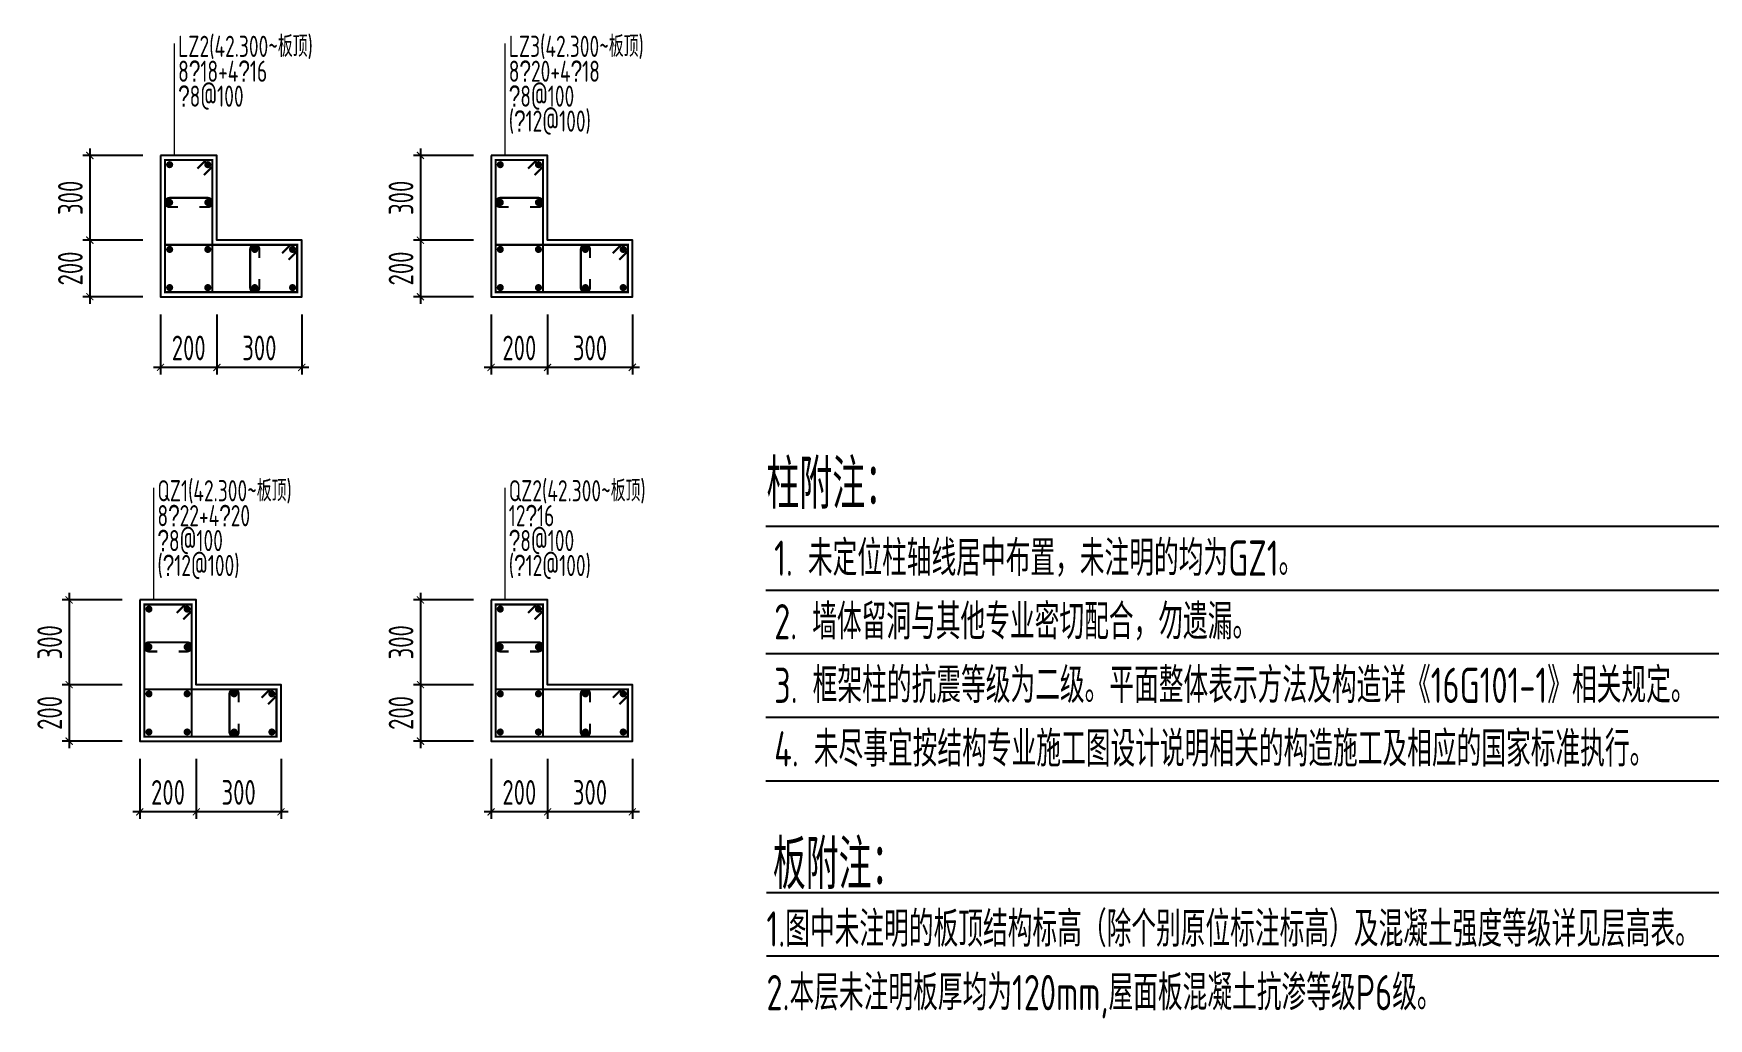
# Model space of a CAD drawing. Header units: millimetres. Extents: x -202076 to 1082610, y -439651 to 179350.
# Drawn here: x 381529 to 405242, y -405347 to -391403 of the extents above; entities that cross this region are included whole.
import ezdxf
from ezdxf.enums import TextEntityAlignment as Align

# ---------------------------------------------------------------- set-up
doc = ezdxf.new("R2010")
doc.units = ezdxf.units.MM
doc.header["$LTSCALE"] = 1000
for name, color, linetype in [('COLU_DE', 7, 'Continuous'), ('COLU_DE_DIM', 3, 'Continuous'), ('COLU_DE_REIN', 1, 'Continuous'), ('TEXT', 7, 'Continuous'), ('表格', 7, 'Continuous')]:
    doc.layers.add(name, color=color, linetype=linetype)
doc.layers.add('柱标注引线', color=2, linetype='Continuous', lineweight=18)
doc.layers.add('柱集中标注', color=2, linetype='Continuous', lineweight=18)
doc.styles.add('_ROS', font='ros.shx', dxfattribs={"width": 0.6, "bigfont": 'JD.SHX'})
doc.styles.add('TSSD_Dimension', font='tssdeng.shx', dxfattribs={"width": 0.7, "bigfont": 'hztxt.shx'})
doc.styles.add('TSSD_Rein', font='tssdeng.shx', dxfattribs={"width": 0.7, "bigfont": 'hztxt.shx'})
doc.dimstyles.new('TSSD_25_100', dxfattribs={"dimtxt": 350, "dimasz": 100, "dimexe": 100, "dimexo": 250, "dimgap": 100, "dimtad": 1, "dimdec": 0, "dimlfac": 0.25, "dimzin": 0, "dimdsep": 46, "dimtxsty": 'TSSD_Dimension', "dimblk": 'ARCHTICK', "dimblk1": 'ARCHTICK', "dimblk2": 'ARCHTICK', "dimcen": 0, "dimdle": 100, "dimclrt": 7, "dimadec": 0, "dimazin": 0, "dimtfac": 1, "dimtdec": 0, "dimtix": 1, "dimtmove": 2, "dimatfit": 3, "dimfxl": 1, "dimtolj": 1, "dimtzin": 0, "dimarcsym": 0})

# ---------------------------------------------------------------- blocks, each defined once
blk = doc.blocks.new('_ARCHTICK')
at = {"color": 0, "linetype": 'ByBlock', "const_width": 0.15}
blk.add_lwpolyline([(-0.5, -0.5), (0.5, 0.5)], dxfattribs=at)
blk = doc.blocks.new('*D3528')
at = {"layer": 'COLU_DE_DIM', "color": 0, "lineweight": -2, "transparency": 16777216}
for p, q in [((387757, -394329), (386907, -394329)), ((387007, -394229), (387007, -395229)), ((387757, -395129), (386907, -395129))]:
    blk.add_line(p, q, dxfattribs=at)
at = {"layer": 'Defpoints', "color": 0, "transparency": 16777216}
for p in [(388007, -394329), (387007, -395129), (388007, -395129)]:
    blk.add_point(p, dxfattribs=at)
at = {"layer": 'COLU_DE_DIM', "color": 0, "lineweight": -2, "transparency": 16777216, "xscale": 100, "yscale": 100, "zscale": 100}
for p, rotation in [((387007, -394329), 90), ((387007, -395129), 270)]:
    blk.add_blockref('_ARCHTICK', p, dxfattribs=dict(at, rotation=rotation))
at = {"layer": 'COLU_DE_DIM', "color": 7, "transparency": 16777216, "insert": (386732, -394729), "char_height": 350, "attachment_point": 5, "rotation": 90, "style": 'TSSD_Dimension'}
blk.add_mtext('\\A1;200', dxfattribs=at)
blk = doc.blocks.new('*D3529')
at = {"layer": 'COLU_DE_DIM', "color": 0, "lineweight": -2, "transparency": 16777216}
for p, q in [((384126, -395379), (384126, -396229)), ((385326, -395379), (385326, -396229)), ((385426, -396129), (384026, -396129))]:
    blk.add_line(p, q, dxfattribs=at)
at = {"layer": 'Defpoints', "color": 0, "transparency": 16777216}
for p in [(384126, -395129), (385326, -395129), (384126, -396129)]:
    blk.add_point(p, dxfattribs=at)
at = {"layer": 'COLU_DE_DIM', "color": 0, "lineweight": -2, "transparency": 16777216, "xscale": 100, "yscale": 100, "zscale": 100, "rotation": 180}
blk.add_blockref('_ARCHTICK', (384126, -396129), dxfattribs=at)
at = {"layer": 'COLU_DE_DIM', "color": 0, "lineweight": -2, "transparency": 16777216, "xscale": 100, "yscale": 100, "zscale": 100}
blk.add_blockref('_ARCHTICK', (385326, -396129), dxfattribs=at)
at = {"layer": 'COLU_DE_DIM', "color": 7, "transparency": 16777216, "insert": (384726, -395854), "char_height": 350, "attachment_point": 5, "style": 'TSSD_Dimension'}
blk.add_mtext('\\A1;300', dxfattribs=at)
blk = doc.blocks.new('*D3530')
at = {"layer": 'COLU_DE_DIM', "color": 0, "lineweight": -2, "transparency": 16777216}
for p, q in [((383326, -395379), (383326, -396229)), ((384126, -395379), (384126, -396229)), ((384226, -396129), (383226, -396129))]:
    blk.add_line(p, q, dxfattribs=at)
at = {"layer": 'Defpoints', "color": 0, "transparency": 16777216}
for p in [(383326, -395129), (384126, -395129), (383326, -396129)]:
    blk.add_point(p, dxfattribs=at)
at = {"layer": 'COLU_DE_DIM', "color": 0, "lineweight": -2, "transparency": 16777216, "xscale": 100, "yscale": 100, "zscale": 100, "rotation": 180}
blk.add_blockref('_ARCHTICK', (383326, -396129), dxfattribs=at)
at = {"layer": 'COLU_DE_DIM', "color": 0, "lineweight": -2, "transparency": 16777216, "xscale": 100, "yscale": 100, "zscale": 100}
blk.add_blockref('_ARCHTICK', (384126, -396129), dxfattribs=at)
at = {"layer": 'COLU_DE_DIM', "color": 7, "transparency": 16777216, "insert": (383726, -395854), "char_height": 350, "attachment_point": 5, "style": 'TSSD_Dimension'}
blk.add_mtext('\\A1;200', dxfattribs=at)
blk = doc.blocks.new('*D3531')
at = {"layer": 'COLU_DE_DIM', "color": 0, "lineweight": -2, "transparency": 16777216}
for p, q in [((387757, -393129), (386907, -393129)), ((387007, -393029), (387007, -394429)), ((387757, -394329), (386907, -394329))]:
    blk.add_line(p, q, dxfattribs=at)
at = {"layer": 'Defpoints', "color": 0, "transparency": 16777216}
for p in [(388007, -393129), (387007, -394329), (388007, -394329)]:
    blk.add_point(p, dxfattribs=at)
at = {"layer": 'COLU_DE_DIM', "color": 0, "lineweight": -2, "transparency": 16777216, "xscale": 100, "yscale": 100, "zscale": 100}
for p, rotation in [((387007, -393129), 90), ((387007, -394329), 270)]:
    blk.add_blockref('_ARCHTICK', p, dxfattribs=dict(at, rotation=rotation))
at = {"layer": 'COLU_DE_DIM', "color": 7, "transparency": 16777216, "insert": (386732, -393729), "char_height": 350, "attachment_point": 5, "rotation": 90, "style": 'TSSD_Dimension'}
blk.add_mtext('\\A1;300', dxfattribs=at)
blk = doc.blocks.new('*D3532')
at = {"layer": 'COLU_DE_DIM', "color": 0, "lineweight": -2, "transparency": 16777216}
for p, q in [((383076, -394329), (382226, -394329)), ((382326, -394229), (382326, -395229)), ((383076, -395129), (382226, -395129))]:
    blk.add_line(p, q, dxfattribs=at)
at = {"layer": 'Defpoints', "color": 0, "transparency": 16777216}
for p in [(383326, -394329), (382326, -395129), (383326, -395129)]:
    blk.add_point(p, dxfattribs=at)
at = {"layer": 'COLU_DE_DIM', "color": 0, "lineweight": -2, "transparency": 16777216, "xscale": 100, "yscale": 100, "zscale": 100}
for p, rotation in [((382326, -394329), 90), ((382326, -395129), 270)]:
    blk.add_blockref('_ARCHTICK', p, dxfattribs=dict(at, rotation=rotation))
at = {"layer": 'COLU_DE_DIM', "color": 7, "transparency": 16777216, "insert": (382051, -394729), "char_height": 350, "attachment_point": 5, "rotation": 90, "style": 'TSSD_Dimension'}
blk.add_mtext('\\A1;200', dxfattribs=at)
blk = doc.blocks.new('*D3533')
at = {"layer": 'COLU_DE_DIM', "color": 0, "lineweight": -2, "transparency": 16777216}
for p, q in [((388807, -395379), (388807, -396229)), ((390007, -395379), (390007, -396229)), ((390107, -396129), (388707, -396129))]:
    blk.add_line(p, q, dxfattribs=at)
at = {"layer": 'Defpoints', "color": 0, "transparency": 16777216}
for p in [(388807, -395129), (390007, -395129), (388807, -396129)]:
    blk.add_point(p, dxfattribs=at)
at = {"layer": 'COLU_DE_DIM', "color": 0, "lineweight": -2, "transparency": 16777216, "xscale": 100, "yscale": 100, "zscale": 100, "rotation": 180}
blk.add_blockref('_ARCHTICK', (388807, -396129), dxfattribs=at)
at = {"layer": 'COLU_DE_DIM', "color": 0, "lineweight": -2, "transparency": 16777216, "xscale": 100, "yscale": 100, "zscale": 100}
blk.add_blockref('_ARCHTICK', (390007, -396129), dxfattribs=at)
at = {"layer": 'COLU_DE_DIM', "color": 7, "transparency": 16777216, "insert": (389407, -395854), "char_height": 350, "attachment_point": 5, "style": 'TSSD_Dimension'}
blk.add_mtext('\\A1;300', dxfattribs=at)
blk = doc.blocks.new('*D3534')
at = {"layer": 'COLU_DE_DIM', "color": 0, "lineweight": -2, "transparency": 16777216}
for p, q in [((388007, -395379), (388007, -396229)), ((388807, -395379), (388807, -396229)), ((388907, -396129), (387907, -396129))]:
    blk.add_line(p, q, dxfattribs=at)
at = {"layer": 'Defpoints', "color": 0, "transparency": 16777216}
for p in [(388007, -395129), (388807, -395129), (388007, -396129)]:
    blk.add_point(p, dxfattribs=at)
at = {"layer": 'COLU_DE_DIM', "color": 0, "lineweight": -2, "transparency": 16777216, "xscale": 100, "yscale": 100, "zscale": 100, "rotation": 180}
blk.add_blockref('_ARCHTICK', (388007, -396129), dxfattribs=at)
at = {"layer": 'COLU_DE_DIM', "color": 0, "lineweight": -2, "transparency": 16777216, "xscale": 100, "yscale": 100, "zscale": 100}
blk.add_blockref('_ARCHTICK', (388807, -396129), dxfattribs=at)
at = {"layer": 'COLU_DE_DIM', "color": 7, "transparency": 16777216, "insert": (388407, -395854), "char_height": 350, "attachment_point": 5, "style": 'TSSD_Dimension'}
blk.add_mtext('\\A1;200', dxfattribs=at)
blk = doc.blocks.new('*D3535')
at = {"layer": 'COLU_DE_DIM', "color": 0, "lineweight": -2, "transparency": 16777216}
for p, q in [((383076, -393129), (382226, -393129)), ((382326, -393029), (382326, -394429)), ((383076, -394329), (382226, -394329))]:
    blk.add_line(p, q, dxfattribs=at)
at = {"layer": 'Defpoints', "color": 0, "transparency": 16777216}
for p in [(383326, -393129), (382326, -394329), (383326, -394329)]:
    blk.add_point(p, dxfattribs=at)
at = {"layer": 'COLU_DE_DIM', "color": 0, "lineweight": -2, "transparency": 16777216, "xscale": 100, "yscale": 100, "zscale": 100}
for p, rotation in [((382326, -393129), 90), ((382326, -394329), 270)]:
    blk.add_blockref('_ARCHTICK', p, dxfattribs=dict(at, rotation=rotation))
at = {"layer": 'COLU_DE_DIM', "color": 7, "transparency": 16777216, "insert": (382051, -393729), "char_height": 350, "attachment_point": 5, "rotation": 90, "style": 'TSSD_Dimension'}
blk.add_mtext('\\A1;300', dxfattribs=at)
blk = doc.blocks.new('*D3536')
at = {"layer": 'COLU_DE_DIM', "color": 0, "lineweight": -2, "transparency": 16777216}
for p, q in [((382033, -400521), (382033, -401521)), ((382783, -400621), (381933, -400621)), ((382783, -401421), (381933, -401421))]:
    blk.add_line(p, q, dxfattribs=at)
at = {"layer": 'Defpoints', "color": 0, "transparency": 16777216}
for p in [(383033, -400621), (382033, -401421), (383033, -401421)]:
    blk.add_point(p, dxfattribs=at)
at = {"layer": 'COLU_DE_DIM', "color": 0, "lineweight": -2, "transparency": 16777216, "xscale": 100, "yscale": 100, "zscale": 100}
for p, rotation in [((382033, -400621), 90), ((382033, -401421), 270)]:
    blk.add_blockref('_ARCHTICK', p, dxfattribs=dict(at, rotation=rotation))
at = {"layer": 'COLU_DE_DIM', "color": 7, "transparency": 16777216, "insert": (381758, -401021), "char_height": 350, "attachment_point": 5, "rotation": 90, "style": 'TSSD_Dimension'}
blk.add_mtext('\\A1;200', dxfattribs=at)
blk = doc.blocks.new('*D3537')
at = {"layer": 'COLU_DE_DIM', "color": 0, "lineweight": -2, "transparency": 16777216}
for p, q in [((383833, -401671), (383833, -402521)), ((385033, -401671), (385033, -402521)), ((385133, -402421), (383733, -402421))]:
    blk.add_line(p, q, dxfattribs=at)
at = {"layer": 'Defpoints', "color": 0, "transparency": 16777216}
for p in [(383833, -401421), (385033, -401421), (383833, -402421)]:
    blk.add_point(p, dxfattribs=at)
at = {"layer": 'COLU_DE_DIM', "color": 0, "lineweight": -2, "transparency": 16777216, "xscale": 100, "yscale": 100, "zscale": 100, "rotation": 180}
blk.add_blockref('_ARCHTICK', (383833, -402421), dxfattribs=at)
at = {"layer": 'COLU_DE_DIM', "color": 0, "lineweight": -2, "transparency": 16777216, "xscale": 100, "yscale": 100, "zscale": 100}
blk.add_blockref('_ARCHTICK', (385033, -402421), dxfattribs=at)
at = {"layer": 'COLU_DE_DIM', "color": 7, "transparency": 16777216, "insert": (384433, -402146), "char_height": 350, "attachment_point": 5, "style": 'TSSD_Dimension'}
blk.add_mtext('\\A1;300', dxfattribs=at)
blk = doc.blocks.new('*D3538')
at = {"layer": 'COLU_DE_DIM', "color": 0, "lineweight": -2, "transparency": 16777216}
for p, q in [((383033, -401671), (383033, -402521)), ((383833, -401671), (383833, -402521)), ((383933, -402421), (382933, -402421))]:
    blk.add_line(p, q, dxfattribs=at)
at = {"layer": 'Defpoints', "color": 0, "transparency": 16777216}
for p in [(383033, -401421), (383833, -401421), (383033, -402421)]:
    blk.add_point(p, dxfattribs=at)
at = {"layer": 'COLU_DE_DIM', "color": 0, "lineweight": -2, "transparency": 16777216, "xscale": 100, "yscale": 100, "zscale": 100, "rotation": 180}
blk.add_blockref('_ARCHTICK', (383033, -402421), dxfattribs=at)
at = {"layer": 'COLU_DE_DIM', "color": 0, "lineweight": -2, "transparency": 16777216, "xscale": 100, "yscale": 100, "zscale": 100}
blk.add_blockref('_ARCHTICK', (383833, -402421), dxfattribs=at)
at = {"layer": 'COLU_DE_DIM', "color": 7, "transparency": 16777216, "insert": (383433, -402146), "char_height": 350, "attachment_point": 5, "style": 'TSSD_Dimension'}
blk.add_mtext('\\A1;200', dxfattribs=at)
blk = doc.blocks.new('*D3539')
at = {"layer": 'COLU_DE_DIM', "color": 0, "lineweight": -2, "transparency": 16777216}
for p, q in [((382033, -399321), (382033, -400721)), ((382783, -399421), (381933, -399421)), ((382783, -400621), (381933, -400621))]:
    blk.add_line(p, q, dxfattribs=at)
at = {"layer": 'Defpoints', "color": 0, "transparency": 16777216}
for p in [(383033, -399421), (382033, -400621), (383033, -400621)]:
    blk.add_point(p, dxfattribs=at)
at = {"layer": 'COLU_DE_DIM', "color": 0, "lineweight": -2, "transparency": 16777216, "xscale": 100, "yscale": 100, "zscale": 100}
for p, rotation in [((382033, -399421), 90), ((382033, -400621), 270)]:
    blk.add_blockref('_ARCHTICK', p, dxfattribs=dict(at, rotation=rotation))
at = {"layer": 'COLU_DE_DIM', "color": 7, "transparency": 16777216, "insert": (381758, -400021), "char_height": 350, "attachment_point": 5, "rotation": 90, "style": 'TSSD_Dimension'}
blk.add_mtext('\\A1;300', dxfattribs=at)
blk = doc.blocks.new('*D3540')
at = {"layer": 'COLU_DE_DIM', "color": 0, "lineweight": -2, "transparency": 16777216}
for p, q in [((387007, -400521), (387007, -401521)), ((387757, -400621), (386907, -400621)), ((387757, -401421), (386907, -401421))]:
    blk.add_line(p, q, dxfattribs=at)
at = {"layer": 'Defpoints', "color": 0, "transparency": 16777216}
for p in [(388007, -400621), (387007, -401421), (388007, -401421)]:
    blk.add_point(p, dxfattribs=at)
at = {"layer": 'COLU_DE_DIM', "color": 0, "lineweight": -2, "transparency": 16777216, "xscale": 100, "yscale": 100, "zscale": 100}
for p, rotation in [((387007, -400621), 90), ((387007, -401421), 270)]:
    blk.add_blockref('_ARCHTICK', p, dxfattribs=dict(at, rotation=rotation))
at = {"layer": 'COLU_DE_DIM', "color": 7, "transparency": 16777216, "insert": (386732, -401021), "char_height": 350, "attachment_point": 5, "rotation": 90, "style": 'TSSD_Dimension'}
blk.add_mtext('\\A1;200', dxfattribs=at)
blk = doc.blocks.new('*D3541')
at = {"layer": 'COLU_DE_DIM', "color": 0, "lineweight": -2, "transparency": 16777216}
for p, q in [((388807, -401671), (388807, -402521)), ((390007, -401671), (390007, -402521)), ((390107, -402421), (388707, -402421))]:
    blk.add_line(p, q, dxfattribs=at)
at = {"layer": 'Defpoints', "color": 0, "transparency": 16777216}
for p in [(388807, -401421), (390007, -401421), (388807, -402421)]:
    blk.add_point(p, dxfattribs=at)
at = {"layer": 'COLU_DE_DIM', "color": 0, "lineweight": -2, "transparency": 16777216, "xscale": 100, "yscale": 100, "zscale": 100, "rotation": 180}
blk.add_blockref('_ARCHTICK', (388807, -402421), dxfattribs=at)
at = {"layer": 'COLU_DE_DIM', "color": 0, "lineweight": -2, "transparency": 16777216, "xscale": 100, "yscale": 100, "zscale": 100}
blk.add_blockref('_ARCHTICK', (390007, -402421), dxfattribs=at)
at = {"layer": 'COLU_DE_DIM', "color": 7, "transparency": 16777216, "insert": (389407, -402146), "char_height": 350, "attachment_point": 5, "style": 'TSSD_Dimension'}
blk.add_mtext('\\A1;300', dxfattribs=at)
blk = doc.blocks.new('*D3542')
at = {"layer": 'COLU_DE_DIM', "color": 0, "lineweight": -2, "transparency": 16777216}
for p, q in [((388007, -401671), (388007, -402521)), ((388807, -401671), (388807, -402521)), ((388907, -402421), (387907, -402421))]:
    blk.add_line(p, q, dxfattribs=at)
at = {"layer": 'Defpoints', "color": 0, "transparency": 16777216}
for p in [(388007, -401421), (388807, -401421), (388007, -402421)]:
    blk.add_point(p, dxfattribs=at)
at = {"layer": 'COLU_DE_DIM', "color": 0, "lineweight": -2, "transparency": 16777216, "xscale": 100, "yscale": 100, "zscale": 100, "rotation": 180}
blk.add_blockref('_ARCHTICK', (388007, -402421), dxfattribs=at)
at = {"layer": 'COLU_DE_DIM', "color": 0, "lineweight": -2, "transparency": 16777216, "xscale": 100, "yscale": 100, "zscale": 100}
blk.add_blockref('_ARCHTICK', (388807, -402421), dxfattribs=at)
at = {"layer": 'COLU_DE_DIM', "color": 7, "transparency": 16777216, "insert": (388407, -402146), "char_height": 350, "attachment_point": 5, "style": 'TSSD_Dimension'}
blk.add_mtext('\\A1;200', dxfattribs=at)
blk = doc.blocks.new('*D3543')
at = {"layer": 'COLU_DE_DIM', "color": 0, "lineweight": -2, "transparency": 16777216}
for p, q in [((387007, -399321), (387007, -400721)), ((387757, -399421), (386907, -399421)), ((387757, -400621), (386907, -400621))]:
    blk.add_line(p, q, dxfattribs=at)
at = {"layer": 'Defpoints', "color": 0, "transparency": 16777216}
for p in [(388007, -399421), (387007, -400621), (388007, -400621)]:
    blk.add_point(p, dxfattribs=at)
at = {"layer": 'COLU_DE_DIM', "color": 0, "lineweight": -2, "transparency": 16777216, "xscale": 100, "yscale": 100, "zscale": 100}
for p, rotation in [((387007, -399421), 90), ((387007, -400621), 270)]:
    blk.add_blockref('_ARCHTICK', p, dxfattribs=dict(at, rotation=rotation))
at = {"layer": 'COLU_DE_DIM', "color": 7, "transparency": 16777216, "insert": (386732, -400021), "char_height": 350, "attachment_point": 5, "rotation": 90, "style": 'TSSD_Dimension'}
blk.add_mtext('\\A1;300', dxfattribs=at)

msp = doc.modelspace()

# ---------------------------------------------------------------- linework, layer by layer
at = {"layer": 'COLU_DE'}
for points in [[(383326.1, -393129.4), (383326.1, -395129.4), (385326.1, -395129.4), (385326.1, -394329.4), (384126.1, -394329.4), (384126.1, -393129.4)], [(388007.1, -393129.4), (388007.1, -395129.4), (390007.1, -395129.4), (390007.1, -394329.4), (388807.1, -394329.4), (388807.1, -393129.4)], [(383033.2, -399420.9), (383033.2, -401420.9), (385033.2, -401420.9), (385033.2, -400620.9), (383833.2, -400620.9), (383833.2, -399420.9)], [(388007.1, -399420.9), (388007.1, -401420.9), (390007.1, -401420.9), (390007.1, -400620.9), (388807.1, -400620.9), (388807.1, -399420.9)]]:
    msp.add_lwpolyline(points, close=True, dxfattribs=at)
at = {"layer": 'COLU_DE_REIN', "const_width": 30}
for points in [[(384061.1, -393194.4), (384061.1, -395064.4), (383391.1, -395064.4), (383391.1, -393194.4)], [(388742.1, -393194.4), (388742.1, -395064.4), (388072.1, -395064.4), (388072.1, -393194.4)], [(385261.1, -394394.4), (383391.1, -394394.4), (383391.1, -395064.4), (385261.1, -395064.4)], [(389942.1, -394394.4), (388072.1, -394394.4), (388072.1, -395064.4), (389942.1, -395064.4)], [(383768.2, -399485.9), (383768.2, -401355.9), (383098.2, -401355.9), (383098.2, -399485.9)], [(388742.1, -399485.9), (388742.1, -401355.9), (388072.1, -401355.9), (388072.1, -399485.9)], [(384968.2, -400685.9), (383098.2, -400685.9), (383098.2, -401355.9), (384968.2, -401355.9)], [(389942.1, -400685.9), (388072.1, -400685.9), (388072.1, -401355.9), (389942.1, -401355.9)]]:
    msp.add_lwpolyline(points, close=True, dxfattribs=at)
at = {"layer": 'COLU_DE_REIN', "color": 3, "const_width": 50}
for points in [[(383431.1, -393259.4, 1), (383481.1, -393259.4, 1), (383431.1, -393259.4)], [(383971.1, -393259.4, 1), (384021.1, -393259.4, 1), (383971.1, -393259.4)], [(388112.1, -393259.4, 1), (388162.1, -393259.4, 1), (388112.1, -393259.4)], [(388652.1, -393259.4, 1), (388702.1, -393259.4, 1), (388652.1, -393259.4)], [(383431.1, -394459.4, 1), (383481.1, -394459.4, 1), (383431.1, -394459.4)], [(385171.1, -394459.4, 1), (385221.1, -394459.4, 1), (385171.1, -394459.4)], [(388112.1, -394459.4, 1), (388162.1, -394459.4, 1), (388112.1, -394459.4)], [(389852.1, -394459.4, 1), (389902.1, -394459.4, 1), (389852.1, -394459.4)], [(383431.1, -394999.4, 1), (383481.1, -394999.4, 1), (383431.1, -394999.4)], [(383971.1, -394999.4, 1), (384021.1, -394999.4, 1), (383971.1, -394999.4)], [(385171.1, -394999.4, 1), (385221.1, -394999.4, 1), (385171.1, -394999.4)], [(388112.1, -394999.4, 1), (388162.1, -394999.4, 1), (388112.1, -394999.4)], [(388652.1, -394999.4, 1), (388702.1, -394999.4, 1), (388652.1, -394999.4)], [(389852.1, -394999.4, 1), (389902.1, -394999.4, 1), (389852.1, -394999.4)], [(383138.2, -399550.9, 1), (383188.2, -399550.9, 1), (383138.2, -399550.9)], [(383678.2, -399550.9, 1), (383728.2, -399550.9, 1), (383678.2, -399550.9)], [(388112.1, -399550.9, 1), (388162.1, -399550.9, 1), (388112.1, -399550.9)], [(388652.1, -399550.9, 1), (388702.1, -399550.9, 1), (388652.1, -399550.9)], [(383138.2, -400750.9, 1), (383188.2, -400750.9, 1), (383138.2, -400750.9)], [(384878.2, -400750.9, 1), (384928.2, -400750.9, 1), (384878.2, -400750.9)], [(388112.1, -400750.9, 1), (388162.1, -400750.9, 1), (388112.1, -400750.9)], [(389852.1, -400750.9, 1), (389902.1, -400750.9, 1), (389852.1, -400750.9)], [(383138.2, -401290.9, 1), (383188.2, -401290.9, 1), (383138.2, -401290.9)], [(383678.2, -401290.9, 1), (383728.2, -401290.9, 1), (383678.2, -401290.9)], [(384878.2, -401290.9, 1), (384928.2, -401290.9, 1), (384878.2, -401290.9)], [(388112.1, -401290.9, 1), (388162.1, -401290.9, 1), (388112.1, -401290.9)], [(388652.1, -401290.9, 1), (388702.1, -401290.9, 1), (388652.1, -401290.9)], [(389852.1, -401290.9, 1), (389902.1, -401290.9, 1), (389852.1, -401290.9)]]:
    msp.add_lwpolyline(points, format="xyb", dxfattribs=at)
at = {"layer": 'COLU_DE_REIN', "const_width": 30}
for points in [[(383849.2, -393314.4), (383969.1, -393194.4)], [(384061.1, -393286.3), (383941.1, -393406.3)], [(388530.2, -393314.4), (388650.2, -393194.4)], [(388742.1, -393286.3), (388622.1, -393406.3)], [(385169.1, -394394.4), (385049.2, -394514.4)], [(385141.1, -394606.3), (385261.1, -394486.3)], [(389850.2, -394394.4), (389730.2, -394514.4)], [(389822.1, -394606.3), (389942.1, -394486.3)], [(383556.3, -399605.9), (383676.3, -399485.9)], [(383768.2, -399577.8), (383648.2, -399697.8)], [(388530.2, -399605.9), (388650.2, -399485.9)], [(388742.1, -399577.8), (388622.1, -399697.8)], [(384876.3, -400685.9), (384756.3, -400805.9)], [(384848.2, -400897.8), (384968.2, -400777.8)], [(389850.2, -400685.9), (389730.2, -400805.9)], [(389822.1, -400897.8), (389942.1, -400777.8)]]:
    msp.add_lwpolyline(points, dxfattribs=at)
for points in [[(383876.1, -393859.4), (383996.1, -393859.4, 1), (383996.1, -393729.4), (383456.1, -393729.4, 1), (383456.1, -393859.4), (383576.1, -393859.4)], [(388557.1, -393859.4), (388677.1, -393859.4, 1), (388677.1, -393729.4), (388137.1, -393729.4, 1), (388137.1, -393859.4), (388257.1, -393859.4)], [(384726.1, -394579.4), (384726.1, -394459.4, 1), (384596.1, -394459.4), (384596.1, -394999.4, 1), (384726.1, -394999.4), (384726.1, -394879.4)], [(389407.1, -394579.4), (389407.1, -394459.4, 1), (389277.1, -394459.4), (389277.1, -394999.4, 1), (389407.1, -394999.4), (389407.1, -394879.4)], [(383583.2, -400150.9), (383703.2, -400150.9, 1), (383703.2, -400020.9), (383163.2, -400020.9, 1), (383163.2, -400150.9), (383283.2, -400150.9)], [(388557.1, -400150.9), (388677.1, -400150.9, 1), (388677.1, -400020.9), (388137.1, -400020.9, 1), (388137.1, -400150.9), (388257.1, -400150.9)], [(384433.2, -400870.9), (384433.2, -400750.9, 1), (384303.2, -400750.9), (384303.2, -401290.9, 1), (384433.2, -401290.9), (384433.2, -401170.9)], [(389407.1, -400870.9), (389407.1, -400750.9, 1), (389277.1, -400750.9), (389277.1, -401290.9, 1), (389407.1, -401290.9), (389407.1, -401170.9)]]:
    msp.add_lwpolyline(points, format="xyb", dxfattribs=at)
at = {"layer": 'COLU_DE_REIN', "const_width": 50}
for points in [[(383431.1, -393794.4, 1), (383481.1, -393794.4, 1)], [(383971.1, -393794.4, 1), (384021.1, -393794.4, 1)], [(388112.1, -393794.4, 1), (388162.1, -393794.4, 1)], [(388652.1, -393794.4, 1), (388702.1, -393794.4, 1)], [(384636.1, -394459.4, 1), (384686.1, -394459.4, 1)], [(389317.1, -394459.4, 1), (389367.1, -394459.4, 1)], [(384636.1, -394999.4, 1), (384686.1, -394999.4, 1)], [(389317.1, -394999.4, 1), (389367.1, -394999.4, 1)], [(383138.2, -400085.9, 1), (383188.2, -400085.9, 1)], [(383678.2, -400085.9, 1), (383728.2, -400085.9, 1)], [(388112.1, -400085.9, 1), (388162.1, -400085.9, 1)], [(388652.1, -400085.9, 1), (388702.1, -400085.9, 1)], [(384343.2, -400750.9, 1), (384393.2, -400750.9, 1)], [(389317.1, -400750.9, 1), (389367.1, -400750.9, 1)], [(384343.2, -401290.9, 1), (384393.2, -401290.9, 1)], [(389317.1, -401290.9, 1), (389367.1, -401290.9, 1)]]:
    msp.add_lwpolyline(points, format="xyb", close=True, dxfattribs=at)
at = {"layer": 'COLU_DE_REIN', "color": 3, "const_width": 50}
for points in [[(383971.1, -394459.4, 1), (384021.1, -394459.4, 1)], [(388652.1, -394459.4, 1), (388702.1, -394459.4, 1)], [(383678.2, -400750.9, 1), (383728.2, -400750.9, 1)], [(388652.1, -400750.9, 1), (388702.1, -400750.9, 1)]]:
    msp.add_lwpolyline(points, format="xyb", close=True, dxfattribs=at)
at = {"layer": 'TEXT', "color": 251}
for p, q in [((407616.3, -403565.5), (391905.3, -403565.5)), ((407616.3, -404465.5), (391905.3, -404465.5))]:
    msp.add_line(p, q, dxfattribs=at)
at = {"layer": '柱标注引线'}
for p, q in [((383526.1, -393129.4), (383526.1, -391545)), ((388207.1, -393129.4), (388207.1, -391545)), ((383233.2, -399420.9), (383233.2, -397836.5)), ((388207.1, -399420.9), (388207.1, -397836.5))]:
    msp.add_line(p, q, dxfattribs=at)
at = {"layer": '表格', "color": 8}
for p, q in [((407616.3, -398381.8), (391896.9, -398381.8)), ((391896.9, -399281.8), (407616.3, -399281.8)), ((391896.9, -400181.8), (407616.3, -400181.8)), ((391896.9, -401081.8), (407616.3, -401081.8)), ((391896.9, -401981.8), (407616.3, -401981.8))]:
    msp.add_line(p, q, dxfattribs=at)

# ---------------------------------------------------------------- texts
at = {"layer": 'TEXT', "color": 3, "style": '_ROS', "width": 0.7}
msp.add_text('柱附注：', height=700, dxfattribs=at).set_placement((391905.3, -398131.8))
at = {"layer": 'TEXT', "color": 3, "style": 'TSSD_Rein', "width": 0.7}
for s, p in [('1. 未定位柱轴线居中布置，未注明的均为GZ1。', (392014.2, -399079.8)), ('2. 墙体留洞与其他专业密切配合，勿遗漏。', (392014.2, -399979.8)), ('3. 框架柱的抗震等级为二级。平面整体表示方法及构造详《16G101-1》相关规定。', (392014.2, -400879.8)), ('4. 未尽事宜按结构专业施工图设计说明相关的构造施工及相应的国家标准执行。', (392014.2, -401779.8)), ('1.图中未注明的板顶结构标高（除个别原位标注标高）及混凝土强度等级详见层高表。', (391905.3, -404330.1)), ('2.本层未注明板厚均为120mm,屋面板混凝土抗渗等级P6级。', (391905.3, -405230.1))]:
    msp.add_text(s, height=500, rotation=0, dxfattribs=at).set_placement(p)
at = {"layer": 'TEXT', "color": 3, "style": '_ROS', "width": 0.7}
msp.add_text('板附注：', height=700, dxfattribs=at).set_placement((391996.5, -403165.5), align=Align.MIDDLE_LEFT)
at = {"layer": '柱集中标注', "linetype": 'Continuous', "style": 'TSSD_Rein', "width": 0.7}
for s, p in [('LZ2(42.300~板顶)', (383576.1, -391823.9)), ('LZ3(42.300~板顶)', (388257.1, -391823.9)), ('8\ue53218+4\ue53216', (383576.1, -392176.7)), ('8\ue53220+4\ue53218', (388257.1, -392176.7)), ('\ue5328@100', (383576.1, -392529.4)), ('\ue5328@100', (388257.1, -392529.4)), ('(\ue53212@100)', (388257.1, -392882.2)), ('QZ1(42.300~板顶)', (383283.2, -398115.4)), ('QZ2(42.300~板顶)', (388257.1, -398115.4)), ('8\ue53222+4\ue53220', (383283.2, -398468.2)), ('12\ue53216', (388257.1, -398468.2)), ('\ue5328@100', (383283.2, -398820.9)), ('\ue5328@100', (388257.1, -398820.9)), ('(\ue53212@100)', (383283.2, -399173.7)), ('(\ue53212@100)', (388257.1, -399173.7))]:
    msp.add_text(s, height=300, dxfattribs=at).set_placement(p, align=Align.BOTTOM_LEFT)

# ---------------------------------------------------------------- dimensions: what is measured, and where the dimension line sits
at = {"layer": 'COLU_DE_DIM'}
for base, p1, p2, angle, picture, middle in [((382326.1, -394329.4), (383326.1, -393129.4), (383326.1, -394329.4), 270, '*D3535', (382051.1, -393729.4)), ((387007.1, -394329.4), (388007.1, -393129.4), (388007.1, -394329.4), 270, '*D3531', (386732.1, -393729.4)), ((382326.1, -395129.4), (383326.1, -394329.4), (383326.1, -395129.4), 270, '*D3532', (382051.1, -394729.4)), ((387007.1, -395129.4), (388007.1, -394329.4), (388007.1, -395129.4), 270, '*D3528', (386732.1, -394729.4)), ((383326.1, -396129.4), (384126.1, -395129.4), (383326.1, -395129.4), 180, '*D3530', (383726.1, -395854.4)), ((384126.1, -396129.4), (385326.1, -395129.4), (384126.1, -395129.4), 180, '*D3529', (384726.1, -395854.4)), ((388007.1, -396129.4), (388807.1, -395129.4), (388007.1, -395129.4), 180, '*D3534', (388407.1, -395854.4)), ((388807.1, -396129.4), (390007.1, -395129.4), (388807.1, -395129.4), 180, '*D3533', (389407.1, -395854.4)), ((382033.2, -400620.9), (383033.2, -399420.9), (383033.2, -400620.9), 270, '*D3539', (381758.2, -400020.9)), ((387007.1, -400620.9), (388007.1, -399420.9), (388007.1, -400620.9), 270, '*D3543', (386732.1, -400020.9)), ((382033.2, -401420.9), (383033.2, -400620.9), (383033.2, -401420.9), 270, '*D3536', (381758.2, -401020.9)), ((387007.1, -401420.9), (388007.1, -400620.9), (388007.1, -401420.9), 270, '*D3540', (386732.1, -401020.9)), ((383033.2, -402420.9), (383833.2, -401420.9), (383033.2, -401420.9), 180, '*D3538', (383433.2, -402145.9)), ((383833.2, -402420.9), (385033.2, -401420.9), (383833.2, -401420.9), 180, '*D3537', (384433.2, -402145.9)), ((388007.1, -402420.9), (388807.1, -401420.9), (388007.1, -401420.9), 180, '*D3542', (388407.1, -402145.9)), ((388807.1, -402420.9), (390007.1, -401420.9), (388807.1, -401420.9), 180, '*D3541', (389407.1, -402145.9))]:
    dim = msp.add_linear_dim(base=base, p1=p1, p2=p2, angle=angle, dimstyle='TSSD_25_100', dxfattribs=at)
    dim.commit()
    dim.dimension.update_dxf_attribs({"geometry": picture, "text_midpoint": middle})

doc.saveas('drawing.dxf')
